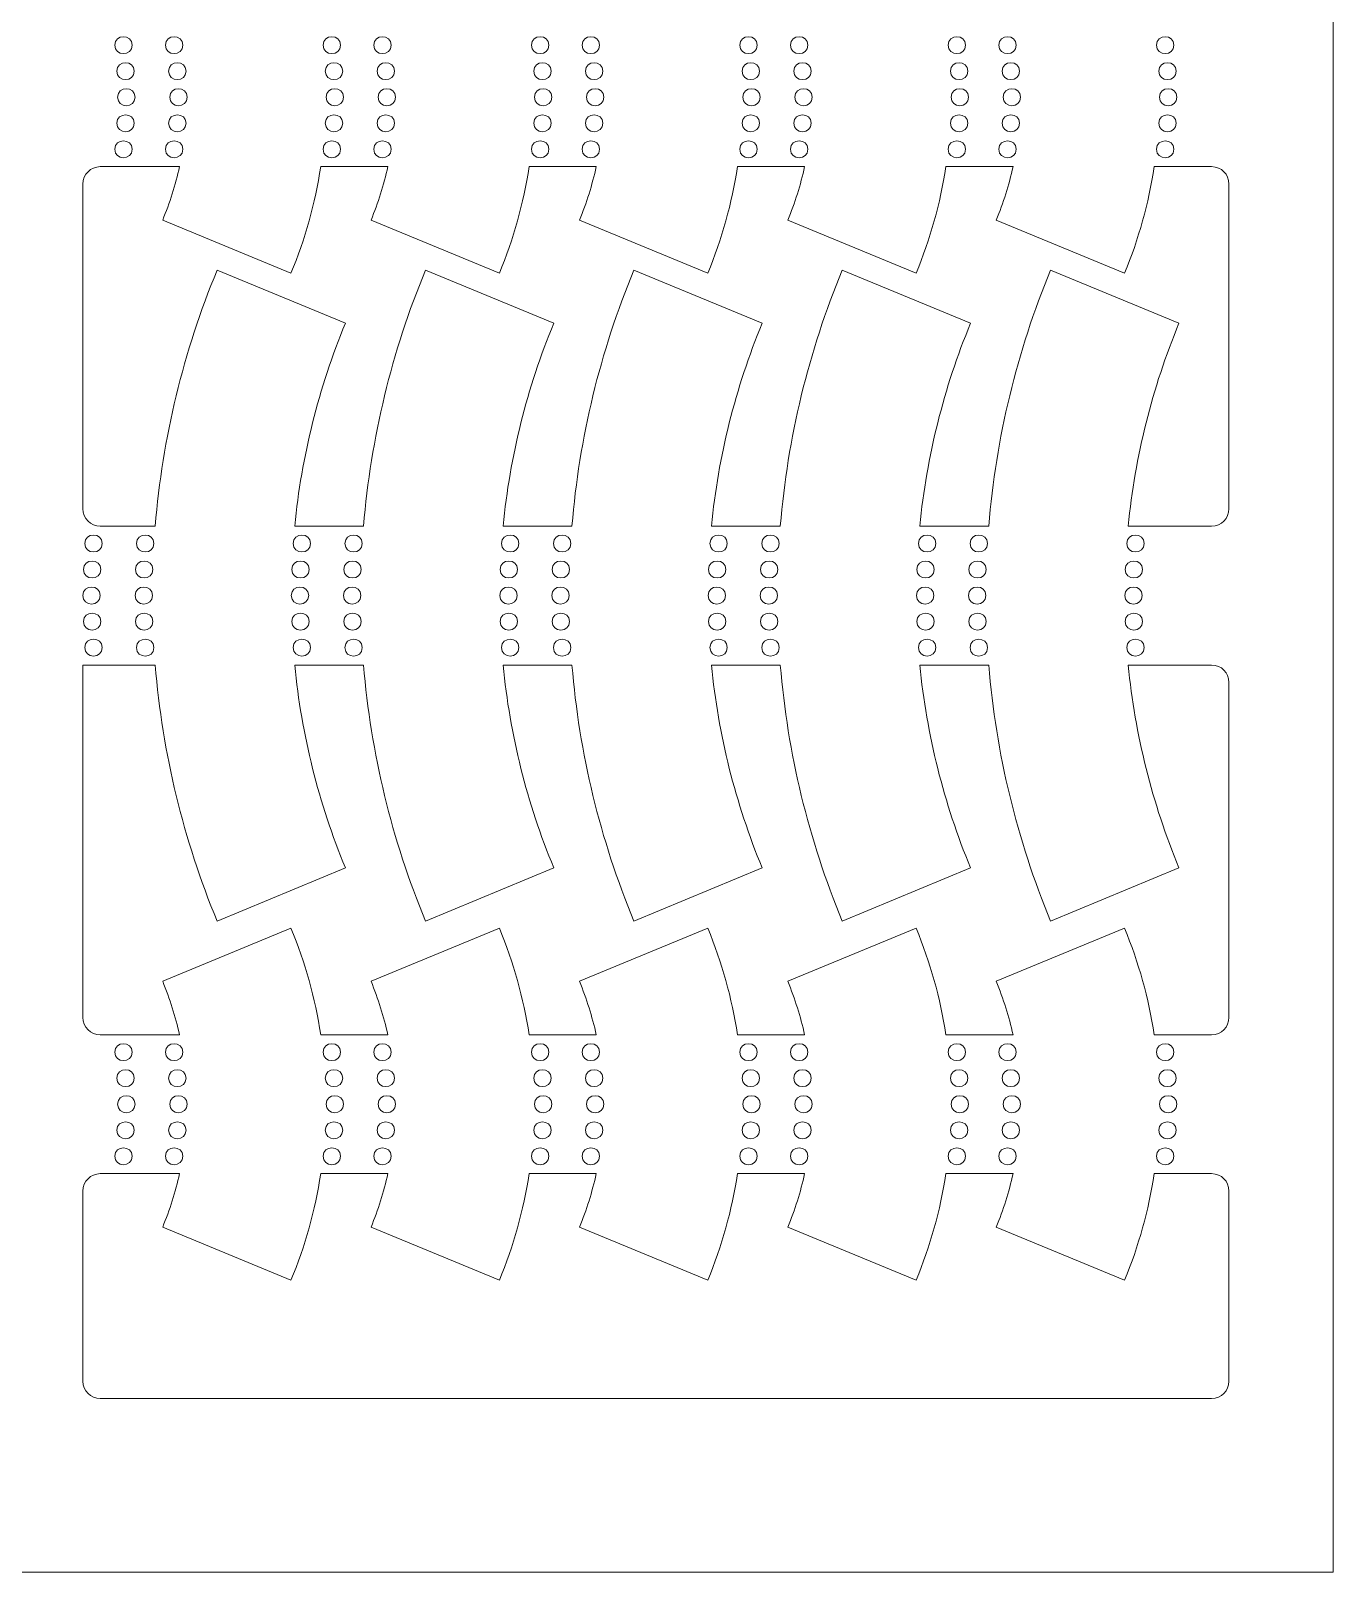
# Model space of a CAD drawing. Header units: millimetres. Extents: x -8.6 to 66.4, y 1.9 to 100.9.
# Drawn here: x 28.89 to 66.39, y 1.95 to 46.34 of the extents above; entities that cross this region are included whole.
import ezdxf

# ---------------------------------------------------------------- set-up
doc = ezdxf.new("R2010")
doc.units = ezdxf.units.MM
doc.header["$MEASUREMENT"] = 0
doc.layers.add('Visible', color=7, linetype='Continuous', lineweight=0)

msp = doc.modelspace()

# ---------------------------------------------------------------- linework, layer by layer
at = {"layer": 'Visible', "color": 7, "lineweight": 5}
for p, q in [((66.395, 1.947), (66.395, 100.947)), ((30.895, 42.424), (33.176, 42.424)), ((37.243, 42.424), (39.176, 42.424)), ((43.243, 42.424), (45.176, 42.424)), ((49.243, 42.424), (51.176, 42.424)), ((55.243, 42.424), (57.176, 42.424)), ((61.243, 42.424), (62.895, 42.424)), ((30.395, 41.924), (30.395, 32.572)), ((63.395, 41.924), (63.395, 32.572)), ((32.691, 40.884), (36.386, 39.353)), ((38.691, 40.884), (42.386, 39.353)), ((44.691, 40.884), (48.386, 39.353)), ((50.691, 40.884), (54.386, 39.353)), ((56.691, 40.884), (60.386, 39.353)), ((37.955, 37.917), (34.26, 39.447)), ((43.955, 37.917), (40.26, 39.447)), ((49.955, 37.917), (46.26, 39.447)), ((55.955, 37.917), (52.26, 39.447)), ((61.955, 37.917), (58.26, 39.447)), ((30.895, 32.072), (32.476, 32.072)), ((36.492, 32.072), (38.476, 32.072)), ((42.492, 32.072), (44.476, 32.072)), ((48.492, 32.072), (50.476, 32.072)), ((54.492, 32.072), (56.476, 32.072)), ((60.492, 32.072), (62.895, 32.072)), ((30.395, 28.072), (30.395, 17.924)), ((32.476, 28.072), (30.395, 28.072)), ((38.476, 28.072), (36.492, 28.072)), ((44.476, 28.072), (42.492, 28.072)), ((50.476, 28.072), (48.492, 28.072)), ((56.476, 28.072), (54.492, 28.072)), ((62.895, 28.072), (60.492, 28.072)), ((63.395, 27.572), (63.395, 17.924)), ((37.955, 22.227), (34.26, 20.696)), ((43.955, 22.227), (40.26, 20.696)), ((49.955, 22.227), (46.26, 20.696)), ((55.955, 22.227), (52.26, 20.696)), ((61.955, 22.227), (58.26, 20.696)), ((32.691, 18.963), (36.386, 20.494)), ((38.691, 18.963), (42.386, 20.494)), ((44.691, 18.963), (48.386, 20.494)), ((50.691, 18.963), (54.386, 20.494)), ((56.691, 18.963), (60.386, 20.494)), ((33.176, 17.424), (30.895, 17.424)), ((39.176, 17.424), (37.243, 17.424)), ((45.176, 17.424), (43.243, 17.424)), ((51.176, 17.424), (49.243, 17.424)), ((57.176, 17.424), (55.243, 17.424)), ((62.895, 17.424), (61.243, 17.424)), ((30.895, 13.424), (33.176, 13.424)), ((37.243, 13.424), (39.176, 13.424)), ((43.243, 13.424), (45.176, 13.424)), ((49.243, 13.424), (51.176, 13.424)), ((55.243, 13.424), (57.176, 13.424)), ((61.243, 13.424), (62.895, 13.424)), ((30.395, 12.924), (30.395, 7.447)), ((63.395, 12.924), (63.395, 7.447)), ((32.691, 11.884), (36.386, 10.353)), ((38.691, 11.884), (42.386, 10.353)), ((44.691, 11.884), (48.386, 10.353)), ((50.691, 11.884), (54.386, 10.353)), ((56.691, 11.884), (60.386, 10.353)), ((62.895, 6.947), (30.895, 6.947)), ((-8.605, 1.947), (66.395, 1.947))]:
    msp.add_line(p, q, dxfattribs=at)
for points in [[(31.311, 45.924), (31.306, 46.248), (31.816, 46.248), (31.811, 45.924), (31.816, 45.599), (31.306, 45.599), (31.311, 45.924)], [(32.769, 45.924), (32.764, 46.248), (33.274, 46.248), (33.269, 45.924), (33.274, 45.599), (32.764, 45.599), (32.769, 45.924)], [(37.311, 45.924), (37.306, 46.248), (37.816, 46.248), (37.811, 45.924), (37.816, 45.599), (37.306, 45.599), (37.311, 45.924)], [(38.769, 45.924), (38.764, 46.248), (39.274, 46.248), (39.269, 45.924), (39.274, 45.599), (38.764, 45.599), (38.769, 45.924)], [(43.311, 45.924), (43.306, 46.248), (43.816, 46.248), (43.811, 45.924), (43.816, 45.599), (43.306, 45.599), (43.311, 45.924)], [(44.769, 45.924), (44.764, 46.248), (45.274, 46.248), (45.269, 45.924), (45.274, 45.599), (44.764, 45.599), (44.769, 45.924)], [(49.311, 45.924), (49.306, 46.248), (49.816, 46.248), (49.811, 45.924), (49.816, 45.599), (49.306, 45.599), (49.311, 45.924)], [(50.769, 45.924), (50.764, 46.248), (51.274, 46.248), (51.269, 45.924), (51.274, 45.599), (50.764, 45.599), (50.769, 45.924)], [(55.311, 45.924), (55.306, 46.248), (55.816, 46.248), (55.811, 45.924), (55.816, 45.599), (55.306, 45.599), (55.311, 45.924)], [(56.769, 45.924), (56.764, 46.248), (57.274, 46.248), (57.269, 45.924), (57.274, 45.599), (56.764, 45.599), (56.769, 45.924)], [(61.311, 45.924), (61.306, 46.248), (61.816, 46.248), (61.811, 45.924), (61.816, 45.599), (61.306, 45.599), (61.311, 45.924)], [(31.374, 45.174), (31.369, 45.498), (31.879, 45.498), (31.874, 45.174), (31.879, 44.849), (31.369, 44.849), (31.374, 45.174)], [(32.863, 45.174), (32.859, 45.498), (33.368, 45.498), (33.363, 45.174), (33.368, 44.849), (32.859, 44.849), (32.863, 45.174)], [(37.374, 45.174), (37.369, 45.498), (37.879, 45.498), (37.874, 45.174), (37.879, 44.849), (37.369, 44.849), (37.374, 45.174)], [(38.863, 45.174), (38.859, 45.498), (39.368, 45.498), (39.363, 45.174), (39.368, 44.849), (38.859, 44.849), (38.863, 45.174)], [(43.374, 45.174), (43.369, 45.498), (43.879, 45.498), (43.874, 45.174), (43.879, 44.849), (43.369, 44.849), (43.374, 45.174)], [(44.863, 45.174), (44.859, 45.498), (45.368, 45.498), (45.363, 45.174), (45.368, 44.849), (44.859, 44.849), (44.863, 45.174)], [(49.374, 45.174), (49.369, 45.498), (49.879, 45.498), (49.874, 45.174), (49.879, 44.849), (49.369, 44.849), (49.374, 45.174)], [(50.863, 45.174), (50.859, 45.498), (51.368, 45.498), (51.363, 45.174), (51.368, 44.849), (50.859, 44.849), (50.863, 45.174)], [(55.374, 45.174), (55.369, 45.498), (55.879, 45.498), (55.874, 45.174), (55.879, 44.849), (55.369, 44.849), (55.374, 45.174)], [(56.863, 45.174), (56.859, 45.498), (57.368, 45.498), (57.363, 45.174), (57.368, 44.849), (56.859, 44.849), (56.863, 45.174)], [(61.374, 45.174), (61.369, 45.498), (61.879, 45.498), (61.874, 45.174), (61.879, 44.849), (61.369, 44.849), (61.374, 45.174)], [(31.395, 44.424), (31.39, 44.748), (31.899, 44.748), (31.895, 44.424), (31.899, 44.099), (31.39, 44.099), (31.395, 44.424)], [(32.895, 44.424), (32.89, 44.748), (33.399, 44.748), (33.395, 44.424), (33.399, 44.099), (32.89, 44.099), (32.895, 44.424)], [(37.395, 44.424), (37.39, 44.748), (37.899, 44.748), (37.895, 44.424), (37.899, 44.099), (37.39, 44.099), (37.395, 44.424)], [(38.895, 44.424), (38.89, 44.748), (39.399, 44.748), (39.395, 44.424), (39.399, 44.099), (38.89, 44.099), (38.895, 44.424)], [(43.395, 44.424), (43.39, 44.748), (43.899, 44.748), (43.895, 44.424), (43.899, 44.099), (43.39, 44.099), (43.395, 44.424)], [(44.895, 44.424), (44.89, 44.748), (45.399, 44.748), (45.395, 44.424), (45.399, 44.099), (44.89, 44.099), (44.895, 44.424)], [(49.395, 44.424), (49.39, 44.748), (49.899, 44.748), (49.895, 44.424), (49.899, 44.099), (49.39, 44.099), (49.395, 44.424)], [(50.895, 44.424), (50.89, 44.748), (51.399, 44.748), (51.395, 44.424), (51.399, 44.099), (50.89, 44.099), (50.895, 44.424)], [(55.395, 44.424), (55.39, 44.748), (55.899, 44.748), (55.895, 44.424), (55.899, 44.099), (55.39, 44.099), (55.395, 44.424)], [(56.895, 44.424), (56.89, 44.748), (57.399, 44.748), (57.395, 44.424), (57.399, 44.099), (56.89, 44.099), (56.895, 44.424)], [(61.395, 44.424), (61.39, 44.748), (61.899, 44.748), (61.895, 44.424), (61.899, 44.099), (61.39, 44.099), (61.395, 44.424)], [(31.374, 43.674), (31.369, 43.998), (31.879, 43.998), (31.874, 43.674), (31.879, 43.349), (31.369, 43.349), (31.374, 43.674)], [(32.863, 43.674), (32.859, 43.998), (33.368, 43.998), (33.363, 43.674), (33.368, 43.349), (32.859, 43.349), (32.863, 43.674)], [(37.374, 43.674), (37.369, 43.998), (37.879, 43.998), (37.874, 43.674), (37.879, 43.349), (37.369, 43.349), (37.374, 43.674)], [(38.863, 43.674), (38.859, 43.998), (39.368, 43.998), (39.363, 43.674), (39.368, 43.349), (38.859, 43.349), (38.863, 43.674)], [(43.374, 43.674), (43.369, 43.998), (43.879, 43.998), (43.874, 43.674), (43.879, 43.349), (43.369, 43.349), (43.374, 43.674)], [(44.863, 43.674), (44.859, 43.998), (45.368, 43.998), (45.363, 43.674), (45.368, 43.349), (44.859, 43.349), (44.863, 43.674)], [(49.374, 43.674), (49.369, 43.998), (49.879, 43.998), (49.874, 43.674), (49.879, 43.349), (49.369, 43.349), (49.374, 43.674)], [(50.863, 43.674), (50.859, 43.998), (51.368, 43.998), (51.363, 43.674), (51.368, 43.349), (50.859, 43.349), (50.863, 43.674)], [(55.374, 43.674), (55.369, 43.998), (55.879, 43.998), (55.874, 43.674), (55.879, 43.349), (55.369, 43.349), (55.374, 43.674)], [(56.863, 43.674), (56.859, 43.998), (57.368, 43.998), (57.363, 43.674), (57.368, 43.349), (56.859, 43.349), (56.863, 43.674)], [(61.374, 43.674), (61.369, 43.998), (61.879, 43.998), (61.874, 43.674), (61.879, 43.349), (61.369, 43.349), (61.374, 43.674)], [(31.311, 42.924), (31.306, 43.248), (31.816, 43.248), (31.811, 42.924), (31.816, 42.599), (31.306, 42.599), (31.311, 42.924)], [(32.769, 42.924), (32.764, 43.248), (33.274, 43.248), (33.269, 42.924), (33.274, 42.599), (32.764, 42.599), (32.769, 42.924)], [(37.311, 42.924), (37.306, 43.248), (37.816, 43.248), (37.811, 42.924), (37.816, 42.599), (37.306, 42.599), (37.311, 42.924)], [(38.769, 42.924), (38.764, 43.248), (39.274, 43.248), (39.269, 42.924), (39.274, 42.599), (38.764, 42.599), (38.769, 42.924)], [(43.311, 42.924), (43.306, 43.248), (43.816, 43.248), (43.811, 42.924), (43.816, 42.599), (43.306, 42.599), (43.311, 42.924)], [(44.769, 42.924), (44.764, 43.248), (45.274, 43.248), (45.269, 42.924), (45.274, 42.599), (44.764, 42.599), (44.769, 42.924)], [(49.311, 42.924), (49.306, 43.248), (49.816, 43.248), (49.811, 42.924), (49.816, 42.599), (49.306, 42.599), (49.311, 42.924)], [(50.769, 42.924), (50.764, 43.248), (51.274, 43.248), (51.269, 42.924), (51.274, 42.599), (50.764, 42.599), (50.769, 42.924)], [(55.311, 42.924), (55.306, 43.248), (55.816, 43.248), (55.811, 42.924), (55.816, 42.599), (55.306, 42.599), (55.311, 42.924)], [(56.769, 42.924), (56.764, 43.248), (57.274, 43.248), (57.269, 42.924), (57.274, 42.599), (56.764, 42.599), (56.769, 42.924)], [(61.311, 42.924), (61.306, 43.248), (61.816, 43.248), (61.811, 42.924), (61.816, 42.599), (61.306, 42.599), (61.311, 42.924)], [(30.45, 31.57), (30.445, 31.895), (30.955, 31.895), (30.95, 31.57), (30.955, 31.246), (30.445, 31.246), (30.45, 31.57)], [(31.94, 31.572), (31.935, 31.896), (32.445, 31.896), (32.44, 31.572), (32.445, 31.247), (31.935, 31.247), (31.94, 31.572)], [(36.45, 31.57), (36.445, 31.895), (36.955, 31.895), (36.95, 31.57), (36.955, 31.246), (36.445, 31.246), (36.45, 31.57)], [(37.94, 31.572), (37.935, 31.896), (38.445, 31.896), (38.44, 31.572), (38.445, 31.247), (37.935, 31.247), (37.94, 31.572)], [(42.45, 31.57), (42.445, 31.895), (42.955, 31.895), (42.95, 31.57), (42.955, 31.246), (42.445, 31.246), (42.45, 31.57)], [(43.94, 31.572), (43.935, 31.896), (44.445, 31.896), (44.44, 31.572), (44.445, 31.247), (43.935, 31.247), (43.94, 31.572)], [(48.45, 31.57), (48.445, 31.895), (48.955, 31.895), (48.95, 31.57), (48.955, 31.246), (48.445, 31.246), (48.45, 31.57)], [(49.94, 31.572), (49.935, 31.896), (50.445, 31.896), (50.44, 31.572), (50.445, 31.247), (49.935, 31.247), (49.94, 31.572)], [(54.45, 31.57), (54.445, 31.895), (54.955, 31.895), (54.95, 31.57), (54.955, 31.246), (54.445, 31.246), (54.45, 31.57)], [(55.94, 31.572), (55.935, 31.896), (56.445, 31.896), (56.44, 31.572), (56.445, 31.247), (55.935, 31.247), (55.94, 31.572)], [(60.45, 31.57), (60.445, 31.895), (60.955, 31.895), (60.95, 31.57), (60.955, 31.246), (60.445, 31.246), (60.45, 31.57)], [(30.409, 30.822), (30.404, 31.146), (30.913, 31.146), (30.909, 30.822), (30.913, 30.497), (30.404, 30.497), (30.409, 30.822)], [(31.906, 30.822), (31.901, 31.146), (32.411, 31.146), (32.406, 30.822), (32.411, 30.497), (31.901, 30.497), (31.906, 30.822)], [(36.409, 30.822), (36.404, 31.146), (36.913, 31.146), (36.909, 30.822), (36.913, 30.497), (36.404, 30.497), (36.409, 30.822)], [(37.906, 30.822), (37.901, 31.146), (38.411, 31.146), (38.406, 30.822), (38.411, 30.497), (37.901, 30.497), (37.906, 30.822)], [(42.409, 30.822), (42.404, 31.146), (42.913, 31.146), (42.909, 30.822), (42.913, 30.497), (42.404, 30.497), (42.409, 30.822)], [(43.906, 30.822), (43.901, 31.146), (44.411, 31.146), (44.406, 30.822), (44.411, 30.497), (43.901, 30.497), (43.906, 30.822)], [(48.409, 30.822), (48.404, 31.146), (48.913, 31.146), (48.909, 30.822), (48.913, 30.497), (48.404, 30.497), (48.409, 30.822)], [(49.906, 30.822), (49.901, 31.146), (50.411, 31.146), (50.406, 30.822), (50.411, 30.497), (49.901, 30.497), (49.906, 30.822)], [(54.409, 30.822), (54.404, 31.146), (54.913, 31.146), (54.909, 30.822), (54.913, 30.497), (54.404, 30.497), (54.409, 30.822)], [(55.906, 30.822), (55.901, 31.146), (56.411, 31.146), (56.406, 30.822), (56.411, 30.497), (55.901, 30.497), (55.906, 30.822)], [(60.409, 30.822), (60.404, 31.146), (60.913, 31.146), (60.909, 30.822), (60.913, 30.497), (60.404, 30.497), (60.409, 30.822)], [(30.395, 30.072), (30.39, 30.396), (30.899, 30.396), (30.895, 30.072), (30.899, 29.747), (30.39, 29.747), (30.395, 30.072)], [(31.895, 30.072), (31.89, 30.396), (32.399, 30.396), (32.395, 30.072), (32.399, 29.747), (31.89, 29.747), (31.895, 30.072)], [(36.395, 30.072), (36.39, 30.396), (36.899, 30.396), (36.895, 30.072), (36.899, 29.747), (36.39, 29.747), (36.395, 30.072)], [(37.895, 30.072), (37.89, 30.396), (38.399, 30.396), (38.395, 30.072), (38.399, 29.747), (37.89, 29.747), (37.895, 30.072)], [(42.395, 30.072), (42.39, 30.396), (42.899, 30.396), (42.895, 30.072), (42.899, 29.747), (42.39, 29.747), (42.395, 30.072)], [(43.895, 30.072), (43.89, 30.396), (44.399, 30.396), (44.395, 30.072), (44.399, 29.747), (43.89, 29.747), (43.895, 30.072)], [(48.395, 30.072), (48.39, 30.396), (48.899, 30.396), (48.895, 30.072), (48.899, 29.747), (48.39, 29.747), (48.395, 30.072)], [(49.895, 30.072), (49.89, 30.396), (50.399, 30.396), (50.395, 30.072), (50.399, 29.747), (49.89, 29.747), (49.895, 30.072)], [(54.395, 30.072), (54.39, 30.396), (54.899, 30.396), (54.895, 30.072), (54.899, 29.747), (54.39, 29.747), (54.395, 30.072)], [(55.895, 30.072), (55.89, 30.396), (56.399, 30.396), (56.395, 30.072), (56.399, 29.747), (55.89, 29.747), (55.895, 30.072)], [(60.395, 30.072), (60.39, 30.396), (60.899, 30.396), (60.895, 30.072), (60.899, 29.747), (60.39, 29.747), (60.395, 30.072)], [(30.409, 29.322), (30.404, 29.646), (30.913, 29.646), (30.909, 29.322), (30.913, 28.997), (30.404, 28.997), (30.409, 29.322)], [(31.906, 29.322), (31.901, 29.646), (32.411, 29.646), (32.406, 29.322), (32.411, 28.997), (31.901, 28.997), (31.906, 29.322)], [(36.409, 29.322), (36.404, 29.646), (36.913, 29.646), (36.909, 29.322), (36.913, 28.997), (36.404, 28.997), (36.409, 29.322)], [(37.906, 29.322), (37.901, 29.646), (38.411, 29.646), (38.406, 29.322), (38.411, 28.997), (37.901, 28.997), (37.906, 29.322)], [(42.409, 29.322), (42.404, 29.646), (42.913, 29.646), (42.909, 29.322), (42.913, 28.997), (42.404, 28.997), (42.409, 29.322)], [(43.906, 29.322), (43.901, 29.646), (44.411, 29.646), (44.406, 29.322), (44.411, 28.997), (43.901, 28.997), (43.906, 29.322)], [(48.409, 29.322), (48.404, 29.646), (48.913, 29.646), (48.909, 29.322), (48.913, 28.997), (48.404, 28.997), (48.409, 29.322)], [(49.906, 29.322), (49.901, 29.646), (50.411, 29.646), (50.406, 29.322), (50.411, 28.997), (49.901, 28.997), (49.906, 29.322)], [(54.409, 29.322), (54.404, 29.646), (54.913, 29.646), (54.909, 29.322), (54.913, 28.997), (54.404, 28.997), (54.409, 29.322)], [(55.906, 29.322), (55.901, 29.646), (56.411, 29.646), (56.406, 29.322), (56.411, 28.997), (55.901, 28.997), (55.906, 29.322)], [(60.409, 29.322), (60.404, 29.646), (60.913, 29.646), (60.909, 29.322), (60.913, 28.997), (60.404, 28.997), (60.409, 29.322)], [(30.45, 28.573), (30.445, 28.897), (30.955, 28.897), (30.95, 28.573), (30.955, 28.248), (30.445, 28.248), (30.45, 28.573)], [(31.94, 28.572), (31.935, 28.896), (32.445, 28.896), (32.44, 28.572), (32.445, 28.247), (31.935, 28.247), (31.94, 28.572)], [(36.45, 28.573), (36.445, 28.897), (36.955, 28.897), (36.95, 28.573), (36.955, 28.248), (36.445, 28.248), (36.45, 28.573)], [(37.94, 28.572), (37.935, 28.896), (38.445, 28.896), (38.44, 28.572), (38.445, 28.247), (37.935, 28.247), (37.94, 28.572)], [(42.45, 28.573), (42.445, 28.897), (42.955, 28.897), (42.95, 28.573), (42.955, 28.248), (42.445, 28.248), (42.45, 28.573)], [(43.94, 28.572), (43.935, 28.896), (44.445, 28.896), (44.44, 28.572), (44.445, 28.247), (43.935, 28.247), (43.94, 28.572)], [(48.45, 28.573), (48.445, 28.897), (48.955, 28.897), (48.95, 28.573), (48.955, 28.248), (48.445, 28.248), (48.45, 28.573)], [(49.94, 28.572), (49.935, 28.896), (50.445, 28.896), (50.44, 28.572), (50.445, 28.247), (49.935, 28.247), (49.94, 28.572)], [(54.45, 28.573), (54.445, 28.897), (54.955, 28.897), (54.95, 28.573), (54.955, 28.248), (54.445, 28.248), (54.45, 28.573)], [(55.94, 28.572), (55.935, 28.896), (56.445, 28.896), (56.44, 28.572), (56.445, 28.247), (55.935, 28.247), (55.94, 28.572)], [(60.45, 28.573), (60.445, 28.897), (60.955, 28.897), (60.95, 28.573), (60.955, 28.248), (60.445, 28.248), (60.45, 28.573)], [(31.311, 16.924), (31.306, 17.248), (31.816, 17.248), (31.811, 16.924), (31.816, 16.599), (31.306, 16.599), (31.311, 16.924)], [(32.769, 16.924), (32.764, 17.248), (33.274, 17.248), (33.269, 16.924), (33.274, 16.599), (32.764, 16.599), (32.769, 16.924)], [(37.311, 16.924), (37.306, 17.248), (37.816, 17.248), (37.811, 16.924), (37.816, 16.599), (37.306, 16.599), (37.311, 16.924)], [(38.769, 16.924), (38.764, 17.248), (39.274, 17.248), (39.269, 16.924), (39.274, 16.599), (38.764, 16.599), (38.769, 16.924)], [(43.311, 16.924), (43.306, 17.248), (43.816, 17.248), (43.811, 16.924), (43.816, 16.599), (43.306, 16.599), (43.311, 16.924)], [(44.769, 16.924), (44.764, 17.248), (45.274, 17.248), (45.269, 16.924), (45.274, 16.599), (44.764, 16.599), (44.769, 16.924)], [(49.311, 16.924), (49.306, 17.248), (49.816, 17.248), (49.811, 16.924), (49.816, 16.599), (49.306, 16.599), (49.311, 16.924)], [(50.769, 16.924), (50.764, 17.248), (51.274, 17.248), (51.269, 16.924), (51.274, 16.599), (50.764, 16.599), (50.769, 16.924)], [(55.311, 16.924), (55.306, 17.248), (55.816, 17.248), (55.811, 16.924), (55.816, 16.599), (55.306, 16.599), (55.311, 16.924)], [(56.769, 16.924), (56.764, 17.248), (57.274, 17.248), (57.269, 16.924), (57.274, 16.599), (56.764, 16.599), (56.769, 16.924)], [(61.311, 16.924), (61.306, 17.248), (61.816, 17.248), (61.811, 16.924), (61.816, 16.599), (61.306, 16.599), (61.311, 16.924)], [(31.374, 16.174), (31.369, 16.498), (31.879, 16.498), (31.874, 16.174), (31.879, 15.849), (31.369, 15.849), (31.374, 16.174)], [(32.863, 16.174), (32.859, 16.498), (33.368, 16.498), (33.363, 16.174), (33.368, 15.849), (32.859, 15.849), (32.863, 16.174)], [(37.374, 16.174), (37.369, 16.498), (37.879, 16.498), (37.874, 16.174), (37.879, 15.849), (37.369, 15.849), (37.374, 16.174)], [(38.863, 16.174), (38.859, 16.498), (39.368, 16.498), (39.363, 16.174), (39.368, 15.849), (38.859, 15.849), (38.863, 16.174)], [(43.374, 16.174), (43.369, 16.498), (43.879, 16.498), (43.874, 16.174), (43.879, 15.849), (43.369, 15.849), (43.374, 16.174)], [(44.863, 16.174), (44.859, 16.498), (45.368, 16.498), (45.363, 16.174), (45.368, 15.849), (44.859, 15.849), (44.863, 16.174)], [(49.374, 16.174), (49.369, 16.498), (49.879, 16.498), (49.874, 16.174), (49.879, 15.849), (49.369, 15.849), (49.374, 16.174)], [(50.863, 16.174), (50.859, 16.498), (51.368, 16.498), (51.363, 16.174), (51.368, 15.849), (50.859, 15.849), (50.863, 16.174)], [(55.374, 16.174), (55.369, 16.498), (55.879, 16.498), (55.874, 16.174), (55.879, 15.849), (55.369, 15.849), (55.374, 16.174)], [(56.863, 16.174), (56.859, 16.498), (57.368, 16.498), (57.363, 16.174), (57.368, 15.849), (56.859, 15.849), (56.863, 16.174)], [(61.374, 16.174), (61.369, 16.498), (61.879, 16.498), (61.874, 16.174), (61.879, 15.849), (61.369, 15.849), (61.374, 16.174)], [(31.395, 15.424), (31.39, 15.748), (31.899, 15.748), (31.895, 15.424), (31.899, 15.099), (31.39, 15.099), (31.395, 15.424)], [(32.895, 15.424), (32.89, 15.748), (33.399, 15.748), (33.395, 15.424), (33.399, 15.099), (32.89, 15.099), (32.895, 15.424)], [(37.395, 15.424), (37.39, 15.748), (37.899, 15.748), (37.895, 15.424), (37.899, 15.099), (37.39, 15.099), (37.395, 15.424)], [(38.895, 15.424), (38.89, 15.748), (39.399, 15.748), (39.395, 15.424), (39.399, 15.099), (38.89, 15.099), (38.895, 15.424)], [(43.395, 15.424), (43.39, 15.748), (43.899, 15.748), (43.895, 15.424), (43.899, 15.099), (43.39, 15.099), (43.395, 15.424)], [(44.895, 15.424), (44.89, 15.748), (45.399, 15.748), (45.395, 15.424), (45.399, 15.099), (44.89, 15.099), (44.895, 15.424)], [(49.395, 15.424), (49.39, 15.748), (49.899, 15.748), (49.895, 15.424), (49.899, 15.099), (49.39, 15.099), (49.395, 15.424)], [(50.895, 15.424), (50.89, 15.748), (51.399, 15.748), (51.395, 15.424), (51.399, 15.099), (50.89, 15.099), (50.895, 15.424)], [(55.395, 15.424), (55.39, 15.748), (55.899, 15.748), (55.895, 15.424), (55.899, 15.099), (55.39, 15.099), (55.395, 15.424)], [(56.895, 15.424), (56.89, 15.748), (57.399, 15.748), (57.395, 15.424), (57.399, 15.099), (56.89, 15.099), (56.895, 15.424)], [(61.395, 15.424), (61.39, 15.748), (61.899, 15.748), (61.895, 15.424), (61.899, 15.099), (61.39, 15.099), (61.395, 15.424)], [(31.374, 14.674), (31.369, 14.998), (31.879, 14.998), (31.874, 14.674), (31.879, 14.349), (31.369, 14.349), (31.374, 14.674)], [(32.863, 14.674), (32.859, 14.998), (33.368, 14.998), (33.363, 14.674), (33.368, 14.349), (32.859, 14.349), (32.863, 14.674)], [(37.374, 14.674), (37.369, 14.998), (37.879, 14.998), (37.874, 14.674), (37.879, 14.349), (37.369, 14.349), (37.374, 14.674)], [(38.863, 14.674), (38.859, 14.998), (39.368, 14.998), (39.363, 14.674), (39.368, 14.349), (38.859, 14.349), (38.863, 14.674)], [(43.374, 14.674), (43.369, 14.998), (43.879, 14.998), (43.874, 14.674), (43.879, 14.349), (43.369, 14.349), (43.374, 14.674)], [(44.863, 14.674), (44.859, 14.998), (45.368, 14.998), (45.363, 14.674), (45.368, 14.349), (44.859, 14.349), (44.863, 14.674)], [(49.374, 14.674), (49.369, 14.998), (49.879, 14.998), (49.874, 14.674), (49.879, 14.349), (49.369, 14.349), (49.374, 14.674)], [(50.863, 14.674), (50.859, 14.998), (51.368, 14.998), (51.363, 14.674), (51.368, 14.349), (50.859, 14.349), (50.863, 14.674)], [(55.374, 14.674), (55.369, 14.998), (55.879, 14.998), (55.874, 14.674), (55.879, 14.349), (55.369, 14.349), (55.374, 14.674)], [(56.863, 14.674), (56.859, 14.998), (57.368, 14.998), (57.363, 14.674), (57.368, 14.349), (56.859, 14.349), (56.863, 14.674)], [(61.374, 14.674), (61.369, 14.998), (61.879, 14.998), (61.874, 14.674), (61.879, 14.349), (61.369, 14.349), (61.374, 14.674)], [(31.311, 13.924), (31.306, 14.248), (31.816, 14.248), (31.811, 13.924), (31.816, 13.599), (31.306, 13.599), (31.311, 13.924)], [(32.769, 13.924), (32.764, 14.248), (33.274, 14.248), (33.269, 13.924), (33.274, 13.599), (32.764, 13.599), (32.769, 13.924)], [(37.311, 13.924), (37.306, 14.248), (37.816, 14.248), (37.811, 13.924), (37.816, 13.599), (37.306, 13.599), (37.311, 13.924)], [(38.769, 13.924), (38.764, 14.248), (39.274, 14.248), (39.269, 13.924), (39.274, 13.599), (38.764, 13.599), (38.769, 13.924)], [(43.311, 13.924), (43.306, 14.248), (43.816, 14.248), (43.811, 13.924), (43.816, 13.599), (43.306, 13.599), (43.311, 13.924)], [(44.769, 13.924), (44.764, 14.248), (45.274, 14.248), (45.269, 13.924), (45.274, 13.599), (44.764, 13.599), (44.769, 13.924)], [(49.311, 13.924), (49.306, 14.248), (49.816, 14.248), (49.811, 13.924), (49.816, 13.599), (49.306, 13.599), (49.311, 13.924)], [(50.769, 13.924), (50.764, 14.248), (51.274, 14.248), (51.269, 13.924), (51.274, 13.599), (50.764, 13.599), (50.769, 13.924)], [(55.311, 13.924), (55.306, 14.248), (55.816, 14.248), (55.811, 13.924), (55.816, 13.599), (55.306, 13.599), (55.311, 13.924)], [(56.769, 13.924), (56.764, 14.248), (57.274, 14.248), (57.269, 13.924), (57.274, 13.599), (56.764, 13.599), (56.769, 13.924)], [(61.311, 13.924), (61.306, 14.248), (61.816, 14.248), (61.811, 13.924), (61.816, 13.599), (61.306, 13.599), (61.311, 13.924)]]:
    msp.add_open_spline(points, degree=3, knots=[0, 0, 0, 0, 1, 1, 1, 2, 2, 2, 2], dxfattribs=at)
for points in [[(30.895, 42.424), (30.619, 42.424), (30.395, 42.2), (30.395, 41.924)], [(32.691, 40.884), (32.897, 41.382), (33.059, 41.897), (33.176, 42.424)], [(36.386, 39.353), (36.794, 40.338), (37.082, 41.369), (37.243, 42.424)], [(38.691, 40.884), (38.897, 41.382), (39.059, 41.897), (39.176, 42.424)], [(42.386, 39.353), (42.794, 40.338), (43.082, 41.369), (43.243, 42.424)], [(44.691, 40.884), (44.897, 41.382), (45.059, 41.897), (45.176, 42.424)], [(48.386, 39.353), (48.794, 40.338), (49.082, 41.369), (49.243, 42.424)], [(50.691, 40.884), (50.897, 41.382), (51.059, 41.897), (51.176, 42.424)], [(54.386, 39.353), (54.794, 40.338), (55.082, 41.369), (55.243, 42.424)], [(56.691, 40.884), (56.897, 41.382), (57.059, 41.897), (57.176, 42.424)], [(60.386, 39.353), (60.794, 40.338), (61.082, 41.369), (61.243, 42.424)], [(63.395, 41.924), (63.395, 42.2), (63.171, 42.424), (62.895, 42.424)], [(34.26, 39.447), (33.286, 37.096), (32.684, 34.608), (32.476, 32.072)], [(40.26, 39.447), (39.286, 37.096), (38.684, 34.608), (38.476, 32.072)], [(46.26, 39.447), (45.286, 37.096), (44.684, 34.608), (44.476, 32.072)], [(52.26, 39.447), (51.286, 37.096), (50.684, 34.608), (50.476, 32.072)], [(58.26, 39.447), (57.286, 37.096), (56.684, 34.608), (56.476, 32.072)], [(37.955, 37.917), (37.182, 36.051), (36.689, 34.081), (36.492, 32.072)], [(43.955, 37.917), (43.182, 36.051), (42.689, 34.081), (42.492, 32.072)], [(49.955, 37.917), (49.182, 36.051), (48.689, 34.081), (48.492, 32.072)], [(55.955, 37.917), (55.182, 36.051), (54.689, 34.081), (54.492, 32.072)], [(61.955, 37.917), (61.182, 36.051), (60.689, 34.081), (60.492, 32.072)], [(30.395, 32.572), (30.395, 32.295), (30.619, 32.072), (30.895, 32.072)], [(62.895, 32.072), (63.171, 32.072), (63.395, 32.295), (63.395, 32.572)], [(32.476, 28.072), (32.684, 25.535), (33.286, 23.047), (34.26, 20.696)], [(36.492, 28.072), (36.689, 26.062), (37.182, 24.092), (37.955, 22.227)], [(38.476, 28.072), (38.684, 25.535), (39.286, 23.047), (40.26, 20.696)], [(42.492, 28.072), (42.689, 26.062), (43.182, 24.092), (43.955, 22.227)], [(44.476, 28.072), (44.684, 25.535), (45.286, 23.047), (46.26, 20.696)], [(48.492, 28.072), (48.689, 26.062), (49.182, 24.092), (49.955, 22.227)], [(50.476, 28.072), (50.684, 25.535), (51.286, 23.047), (52.26, 20.696)], [(54.492, 28.072), (54.689, 26.062), (55.182, 24.092), (55.955, 22.227)], [(56.476, 28.072), (56.684, 25.535), (57.286, 23.047), (58.26, 20.696)], [(60.492, 28.072), (60.689, 26.062), (61.182, 24.092), (61.955, 22.227)], [(63.395, 27.572), (63.395, 27.848), (63.171, 28.072), (62.895, 28.072)], [(37.243, 17.424), (37.082, 18.478), (36.794, 19.509), (36.386, 20.494)], [(43.243, 17.424), (43.082, 18.478), (42.794, 19.509), (42.386, 20.494)], [(49.243, 17.424), (49.082, 18.478), (48.794, 19.509), (48.386, 20.494)], [(55.243, 17.424), (55.082, 18.478), (54.794, 19.509), (54.386, 20.494)], [(61.243, 17.424), (61.082, 18.478), (60.794, 19.509), (60.386, 20.494)], [(33.176, 17.424), (33.059, 17.95), (32.897, 18.465), (32.691, 18.963)], [(39.176, 17.424), (39.059, 17.95), (38.897, 18.465), (38.691, 18.963)], [(45.176, 17.424), (45.059, 17.95), (44.897, 18.465), (44.691, 18.963)], [(51.176, 17.424), (51.059, 17.95), (50.897, 18.465), (50.691, 18.963)], [(57.176, 17.424), (57.059, 17.95), (56.897, 18.465), (56.691, 18.963)], [(30.395, 17.924), (30.395, 17.648), (30.619, 17.424), (30.895, 17.424)], [(62.895, 17.424), (63.171, 17.424), (63.395, 17.648), (63.395, 17.924)], [(30.895, 13.424), (30.619, 13.424), (30.395, 13.2), (30.395, 12.924)], [(32.691, 11.884), (32.897, 12.382), (33.059, 12.897), (33.176, 13.424)], [(36.386, 10.353), (36.794, 11.338), (37.082, 12.369), (37.243, 13.424)], [(38.691, 11.884), (38.897, 12.382), (39.059, 12.897), (39.176, 13.424)], [(42.386, 10.353), (42.794, 11.338), (43.082, 12.369), (43.243, 13.424)], [(44.691, 11.884), (44.897, 12.382), (45.059, 12.897), (45.176, 13.424)], [(48.386, 10.353), (48.794, 11.338), (49.082, 12.369), (49.243, 13.424)], [(50.691, 11.884), (50.897, 12.382), (51.059, 12.897), (51.176, 13.424)], [(54.386, 10.353), (54.794, 11.338), (55.082, 12.369), (55.243, 13.424)], [(56.691, 11.884), (56.897, 12.382), (57.059, 12.897), (57.176, 13.424)], [(60.386, 10.353), (60.794, 11.338), (61.082, 12.369), (61.243, 13.424)], [(63.395, 12.924), (63.395, 13.2), (63.171, 13.424), (62.895, 13.424)], [(30.395, 7.447), (30.395, 7.171), (30.619, 6.947), (30.895, 6.947)], [(62.895, 6.947), (63.171, 6.947), (63.395, 7.171), (63.395, 7.447)]]:
    msp.add_open_spline(points, degree=3, dxfattribs=at)

doc.saveas('drawing.dxf')
